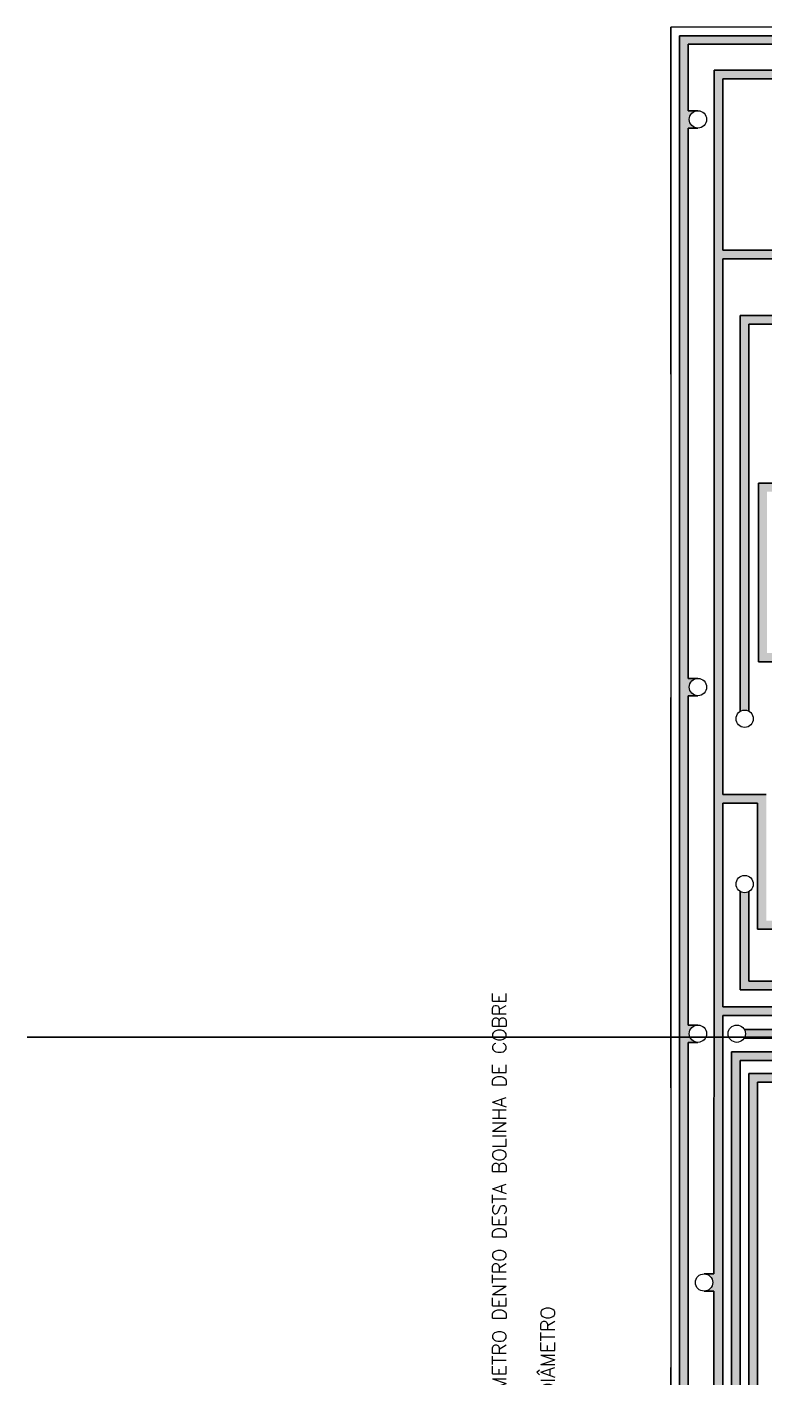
# Model space of a CAD drawing. Header units: millimetres. Extents: x -2849 to 258, y -823 to -139.
# Drawn here: x -1523.9 to -1438.6, y -354.4 to -198.3 of the extents above; entities that cross this region are included whole.
import ezdxf

# ---------------------------------------------------------------- set-up
doc = ezdxf.new("R2010")
doc.units = ezdxf.units.MM
doc.styles.add('200-R060', font='romans.shx', dxfattribs={"height": 30})

msp = doc.modelspace()

# ---------------------------------------------------------------- hatches: boundary and pattern name
at = {"lineweight": 30}
for points in [[(-1448.48, -199.329), (-1448.48, -300.222), (-1447.48, -300.222), (-1447.48, -275.598), (-1446.352, -275.598, -1), (-1446.352, -273.598), (-1447.48, -273.598), (-1447.48, -210), (-1446.352, -210, -1), (-1446.352, -208), (-1447.48, -208), (-1447.48, -200.329), (-1401.687, -200.329), (-1401.687, -201.457, -0.4142136), (-1400.687, -200.457, -0.4142136), (-1399.687, -201.457), (-1399.687, -200.329), (-1367.106, -200.329), (-1367.106, -199.329)], [(-1444.48, -203.329), (-1444.48, -224.129), (-1444.48, -300.222), (-1443.48, -300.222), (-1443.48, -287.99), (-1439.456, -287.99), (-1439.456, -300.222), (-1438.456, -300.222), (-1438.456, -286.99), (-1443.48, -286.99), (-1443.48, -225.129), (-1432.346, -225.129, -0.2679496), (-1432.346, -224.129), (-1443.48, -224.129), (-1443.48, -204.329), (-1367.106, -204.329), (-1367.106, -203.329), (-1416.173, -203.329), (-1416.173, -202.201, -0.4142136), (-1417.173, -203.201, -0.4142136), (-1418.173, -202.201), (-1418.173, -203.329)], [(-1441.454, -231.661), (-1441.454, -277.391, -0.1316527), (-1440.954, -277.257, -0.1316527), (-1440.454, -277.391), (-1440.454, -232.661), (-1403.777, -232.661), (-1403.777, -240.653, -0.1316527), (-1403.277, -240.519, -0.1316527), (-1402.777, -240.653), (-1402.777, -231.661), (-1402.777, -228.204, -0.1316527), (-1403.277, -228.338, -0.1316527), (-1403.777, -228.204), (-1403.777, -231.661)], [(-1448.48, -299.489), (-1448.48, -397.329), (-1367.106, -397.329), (-1367.106, -396.329), (-1421.099, -396.329), (-1421.099, -395.201, -0.4142136), (-1422.099, -396.201, -0.4142136), (-1423.099, -395.201), (-1423.099, -396.329), (-1447.48, -396.329), (-1447.48, -368.536), (-1446.352, -368.536, -1), (-1446.352, -366.536), (-1447.48, -366.536), (-1447.48, -357.576), (-1446.352, -357.576, -1), (-1446.352, -355.576), (-1447.48, -355.576), (-1447.48, -315.642), (-1446.352, -315.642, -1), (-1446.352, -313.642), (-1447.48, -313.642), (-1447.48, -299.489)], [(-1444.48, -299.489), (-1444.48, -301.579), (-1444.516, -342.39), (-1445.644, -342.39, -1), (-1445.644, -344.39), (-1444.516, -344.39), (-1444.48, -393.329), (-1427.987, -393.329), (-1427.987, -394.457, -0.4142136), (-1426.987, -393.457, -0.4142136), (-1425.987, -394.457), (-1425.987, -393.329), (-1396.796, -393.329), (-1396.796, -394.457, -0.4142136), (-1395.796, -393.457, -0.4142136), (-1394.796, -394.457), (-1394.796, -393.329), (-1367.106, -393.329), (-1367.106, -392.329), (-1443.48, -392.329), (-1443.48, -312.542), (-1423.692, -312.542, -0.2679496), (-1423.692, -311.542), (-1443.48, -311.542), (-1443.48, -302.579), (-1443.48, -299.489)], [(-1440.954, -298.357, -0.1316527), (-1441.454, -298.223), (-1441.454, -300.222), (-1440.454, -300.222), (-1440.454, -298.223, -0.1316527)], [(-1440.454, -308.588), (-1440.454, -299.489), (-1441.454, -299.489), (-1441.454, -309.588), (-1415.091, -309.588), (-1415.091, -324.442), (-1421.96, -324.442, -0.2679496), (-1421.96, -325.442), (-1415.091, -325.442), (-1415.091, -363.169), (-1421.96, -363.169, -0.2679496), (-1421.96, -364.169), (-1392.842, -364.169, -0.2679496), (-1392.842, -363.169), (-1414.091, -363.169), (-1414.091, -308.588)], [(-1435.06, -300.222), (-1435.06, -301.579), (-1438.456, -301.579), (-1438.456, -300.222), (-1439.456, -300.222), (-1439.456, -302.579), (-1432.346, -302.579, -0.2679496), (-1432.346, -301.579), (-1434.06, -301.579), (-1434.06, -300.222)], [(-1440.996, -314.142, -0.2679496), (-1440.996, -315.142), (-1423.692, -315.142, -0.2679496), (-1423.692, -314.142)], [(-1441.48, -390.329), (-1441.48, -317.742), (-1423.692, -317.742, -0.2679496), (-1423.692, -316.742), (-1442.48, -316.742), (-1442.48, -391.329), (-1367.106, -391.329), (-1367.106, -390.329)], [(-1440.48, -319.242), (-1440.48, -389.329), (-1367.106, -389.329), (-1367.106, -388.329), (-1439.48, -388.329), (-1439.48, -320.242), (-1423.692, -320.242, -0.2679496), (-1423.692, -319.242)]]:
    msp.add_hatch(color=1, dxfattribs=at).paths.add_polyline_path(points)
msp.add_hatch(color=1, dxfattribs=at).paths.add_polyline_path([(-1439.36, -251.029), (-1439.36, -271.658), (-1437.06, -271.658), (-1437.06, -277.194, -0.1316527), (-1436.56, -277.06, -0.1316527), (-1436.06, -277.194), (-1436.06, -270.658), (-1438.36, -270.658), (-1438.36, -252.029), (-1432.573, -252.029), (-1432.573, -234.661), (-1406.643, -234.661, -0.2679496), (-1406.643, -233.661), (-1433.573, -233.661), (-1433.573, -251.029)], flags=17)

# ---------------------------------------------------------------- linework, layer by layer
at = {"color": 5}
for p, q in [((-1259.48, -198.329), (-1449.48, -198.329)), ((-1449.48, -198.329), (-1449.48, -398.329)), ((-1449.48, -238.429), (-1449.48, -198.329)), ((-1431.48, -198.329), (-1449.48, -198.329)), ((-1449.48, -320.879), (-1449.48, -275.779)), ((-1449.48, -398.329), (-1449.48, -353.229))]:
    msp.add_line(p, q, dxfattribs=at)
at = {"color": 2, "lineweight": 30}
for p, q in [((-1270.861, -199.329), (-1448.48, -199.329)), ((-1448.48, -199.329), (-1448.48, -397.329)), ((-1401.687, -200.329), (-1447.48, -200.329)), ((-1447.48, -208), (-1447.48, -200.329)), ((-1418.173, -203.329), (-1444.48, -203.329)), ((-1444.48, -224.129), (-1444.48, -203.329)), ((-1279.802, -204.329), (-1443.48, -204.329)), ((-1443.48, -224.129), (-1443.48, -204.329)), ((-1446.352, -208), (-1447.48, -208)), ((-1446.352, -208), (-1447.48, -208)), ((-1447.48, -210), (-1447.48, -273.598)), ((-1447.48, -210), (-1447.48, -210)), ((-1446.352, -210), (-1447.48, -210)), ((-1444.48, -301.579), (-1444.48, -224.129)), ((-1432.346, -224.129), (-1443.48, -224.129)), ((-1443.48, -286.99), (-1443.48, -225.129)), ((-1432.346, -225.129), (-1443.48, -225.129)), ((-1441.454, -277.391), (-1441.454, -231.661)), ((-1403.777, -231.661), (-1441.454, -231.661)), ((-1440.454, -277.391), (-1440.454, -232.661)), ((-1403.777, -232.661), (-1440.454, -232.661)), ((-1439.36, -271.658), (-1439.36, -251.029)), ((-1433.573, -251.029), (-1439.36, -251.029)), ((-1439.36, -271.658), (-1437.06, -271.658)), ((-1446.352, -273.598), (-1447.48, -273.598)), ((-1446.352, -273.598), (-1447.48, -273.598)), ((-1447.48, -275.598), (-1447.48, -313.642)), ((-1446.352, -275.598), (-1447.48, -275.598)), ((-1438.456, -286.99), (-1443.48, -286.99)), ((-1443.48, -302.579), (-1443.48, -287.99)), ((-1439.456, -287.99), (-1443.48, -287.99)), ((-1439.456, -302.579), (-1439.456, -287.99)), ((-1441.454, -309.588), (-1441.454, -298.223)), ((-1440.454, -308.588), (-1440.454, -298.223)), ((-1444.48, -301.579), (-1444.516, -342.39)), ((-1443.48, -302.579), (-1443.48, -311.542)), ((-1439.456, -302.579), (-1432.346, -302.579)), ((-1440.454, -308.588), (-1414.091, -308.588)), ((-1441.454, -309.588), (-1415.091, -309.588)), ((-1443.48, -311.542), (-1423.692, -311.542)), ((-1446.352, -313.642), (-1447.48, -313.642)), ((-1446.352, -313.642), (-1447.48, -313.642)), ((-1443.48, -312.542), (-1443.48, -392.329)), ((-1443.48, -312.542), (-1423.692, -312.542)), ((-1523.903, -315.042), (-1140.334, -315.042)), ((-1440.996, -314.142), (-1423.692, -314.142)), ((-1440.996, -315.142), (-1423.692, -315.142)), ((-1447.48, -315.642), (-1447.48, -355.576)), ((-1446.352, -315.642), (-1447.48, -315.642)), ((-1442.48, -316.742), (-1442.48, -391.329)), ((-1442.48, -316.742), (-1423.692, -316.742)), ((-1441.48, -317.742), (-1441.48, -390.329)), ((-1441.48, -317.742), (-1423.692, -317.742)), ((-1440.48, -319.242), (-1440.48, -389.329)), ((-1440.48, -319.242), (-1423.692, -319.242)), ((-1439.48, -320.242), (-1439.48, -388.329)), ((-1439.48, -320.242), (-1423.692, -320.242)), ((-1445.644, -342.39), (-1444.516, -342.39)), ((-1445.644, -344.39), (-1444.516, -344.39)), ((-1444.516, -344.39), (-1444.48, -393.329))]:
    msp.add_line(p, q, dxfattribs=at)
at = {"color": 4, "lineweight": 30}
for p, q in [((-1449.48, -203.077), (-1449.48, -215.077)), ((-1449.48, -316.132), (-1449.48, -304.132))]:
    msp.add_line(p, q, dxfattribs=at)
at = {"color": 3}
for centre in [(-1446.352, -209), (-1446.352, -274.598), (-1440.954, -278.257), (-1440.954, -297.357), (-1446.352, -314.642), (-1441.862, -314.642), (-1445.644, -343.39)]:
    msp.add_circle(centre, 1, dxfattribs=at)

# ---------------------------------------------------------------- texts
at = {"color": 2, "style": '200-R060'}
for s, p in [('FURO DE 1,0 mm DIÂMETRO DENTRO DESTA BOLINHA DE COBRE', (-1468.504, -379.463)), ('FURO DE 3 mm DE DIÂMETRO', (-1462.904, -378.521))]:
    msp.add_text(s, height=1.6, rotation=90, dxfattribs=at).set_placement(p)

doc.saveas('drawing.dxf')
